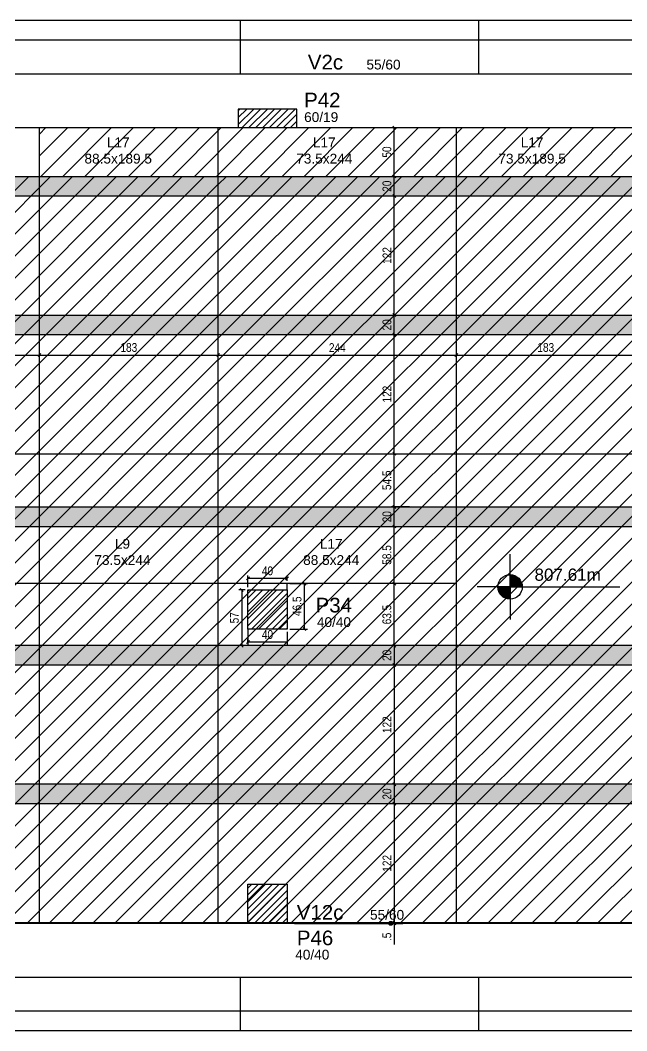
# Model space of a CAD drawing. Extents: x 2487 to 8815, y 325 to 3946.
# Drawn here: x 6523 to 7144, y 1935 to 2970 of the extents above; entities that cross this region are included whole.
import ezdxf

# ---------------------------------------------------------------- set-up
doc = ezdxf.new("R2010")
doc.units = 0
for name, color, linetype in [('1', 1, 'Continuous'), ('3', 3, 'Continuous'), ('4', 4, 'Continuous'), ('6', 6, 'Continuous'), ('AUX00', 7, 'Continuous'), ('COTA', 241, 'Continuous'), ('Painéis', 200, 'Continuous'), ('Pilares', 5, 'Continuous')]:
    doc.layers.add(name, color=color, linetype=linetype)
doc.layers.add('Hachura', color=251, linetype='Continuous', lineweight=9)
doc.layers.add('REAPROVEITAMENTO', color=251, linetype='Continuous', lineweight=9)
doc.styles.add('COTA TECNICA-50', font='techl___.ttf', dxfattribs={"height": 9})
doc.styles.get("Standard").update_dxf_attribs({"font": 'arial.ttf'})
doc.dimstyles.new('COTA PAINEL-50', dxfattribs={"dimtxt": 9, "dimasz": 3, "dimexe": 3, "dimexo": 3, "dimgap": 3, "dimtad": 1, "dimdec": 1, "dimzin": 12, "dimdsep": 46, "dimtxsty": 'COTA TECNICA-50', "dimblk1": 'OBLIQUE', "dimblk2": 'OBLIQUE', "dimsah": 1, "dimcen": 0.9, "dimclrd": 4, "dimclre": 4, "dimclrt": 240, "dimadec": 1, "dimazin": 3, "dimtfac": 1, "dimtdec": 1, "dimtmove": 0, "dimatfit": 3, "dimfxl": 1, "dimtolj": 1, "dimtzin": 12, "dimarcsym": 0})

# ---------------------------------------------------------------- blocks, each defined once
blk = doc.blocks.new('_Oblique')
at = {"color": 0, "linetype": 'ByBlock', "lineweight": -2}
blk.add_line((-0.5, -0.5), (0.5, 0.5), dxfattribs=at)
blk = doc.blocks.new('*D122')
at = {"layer": 'COTA', "color": 4, "lineweight": -2, "transparency": 16777216}
for p, q in [((6298.6, 2630.1), (6298.6, 2630.1)), ((6542.6, 2630.1), (6542.6, 2630.1)), ((6298.6, 2627.1), (6542.6, 2627.1))]:
    blk.add_line(p, q, dxfattribs=at)
at = {"layer": 'Defpoints', "color": 0, "transparency": 16777216}
for p in [(6298.6, 2627.1), (6542.6, 2627.1), (6542.6, 2627.1)]:
    blk.add_point(p, dxfattribs=at)
at = {"layer": 'COTA', "color": 4, "lineweight": -2, "transparency": 16777216, "xscale": 3, "yscale": 3, "zscale": 3, "rotation": 180}
blk.add_blockref('_Oblique', (6298.6, 2627.1), dxfattribs=at)
at = {"layer": 'COTA', "color": 4, "lineweight": -2, "transparency": 16777216, "xscale": 3, "yscale": 3, "zscale": 3}
blk.add_blockref('_Oblique', (6542.6, 2627.1), dxfattribs=at)
at = {"layer": 'COTA', "color": 240, "transparency": 16777216, "insert": (6420.6, 2634.7), "char_height": 9, "attachment_point": 5, "style": 'COTA TECNICA-50'}
blk.add_mtext('\\A1;244', dxfattribs=at)
blk = doc.blocks.new('*D123')
at = {"layer": 'COTA', "color": 4, "lineweight": -2, "transparency": 16777216}
for p, q in [((6725.6, 2630.1), (6725.6, 2630.1)), ((6542.6, 2627.1), (6725.6, 2627.1))]:
    blk.add_line(p, q, dxfattribs=at)
at = {"layer": 'Defpoints', "color": 0, "transparency": 16777216}
for p in [(6542.6, 2627.1), (6725.6, 2627.1), (6725.6, 2627.1)]:
    blk.add_point(p, dxfattribs=at)
at = {"layer": 'COTA', "color": 4, "lineweight": -2, "transparency": 16777216, "xscale": 3, "yscale": 3, "zscale": 3, "rotation": 180}
blk.add_blockref('_Oblique', (6542.6, 2627.1), dxfattribs=at)
at = {"layer": 'COTA', "color": 4, "lineweight": -2, "transparency": 16777216, "xscale": 3, "yscale": 3, "zscale": 3}
blk.add_blockref('_Oblique', (6725.6, 2627.1), dxfattribs=at)
at = {"layer": 'COTA', "color": 240, "transparency": 16777216, "insert": (6634.1, 2634.8), "char_height": 9, "attachment_point": 5, "style": 'COTA TECNICA-50'}
blk.add_mtext('\\A1;183', dxfattribs=at)
blk = doc.blocks.new('*D97')
at = {"layer": 'COTA', "color": 4, "lineweight": -2, "transparency": 16777216}
for p, q in [((6725.6, 2630.1), (6725.6, 2630.1)), ((6969.6, 2630.1), (6969.6, 2630.1)), ((6725.6, 2627.1), (6969.6, 2627.1))]:
    blk.add_line(p, q, dxfattribs=at)
at = {"layer": 'Defpoints', "color": 0, "transparency": 16777216}
for p in [(6725.6, 2627.1), (6969.6, 2627.1), (6969.6, 2627.1)]:
    blk.add_point(p, dxfattribs=at)
at = {"layer": 'COTA', "color": 4, "lineweight": -2, "transparency": 16777216, "xscale": 3, "yscale": 3, "zscale": 3, "rotation": 180}
blk.add_blockref('_Oblique', (6725.6, 2627.1), dxfattribs=at)
at = {"layer": 'COTA', "color": 4, "lineweight": -2, "transparency": 16777216, "xscale": 3, "yscale": 3, "zscale": 3}
blk.add_blockref('_Oblique', (6969.6, 2627.1), dxfattribs=at)
at = {"layer": 'COTA', "color": 240, "transparency": 16777216, "insert": (6847.6, 2634.7), "char_height": 9, "attachment_point": 5, "style": 'COTA TECNICA-50'}
blk.add_mtext('\\A1;244', dxfattribs=at)
blk = doc.blocks.new('*D98')
at = {"layer": 'COTA', "color": 4, "lineweight": -2, "transparency": 16777216}
for p, q in [((7152.6, 2630.1), (7152.6, 2630.1)), ((6969.6, 2627.1), (7152.6, 2627.1))]:
    blk.add_line(p, q, dxfattribs=at)
at = {"layer": 'Defpoints', "color": 0, "transparency": 16777216}
for p in [(6969.6, 2627.1), (7152.6, 2627.1), (7152.6, 2627.1)]:
    blk.add_point(p, dxfattribs=at)
at = {"layer": 'COTA', "color": 4, "lineweight": -2, "transparency": 16777216, "xscale": 3, "yscale": 3, "zscale": 3, "rotation": 180}
blk.add_blockref('_Oblique', (6969.6, 2627.1), dxfattribs=at)
at = {"layer": 'COTA', "color": 4, "lineweight": -2, "transparency": 16777216, "xscale": 3, "yscale": 3, "zscale": 3}
blk.add_blockref('_Oblique', (7152.6, 2627.1), dxfattribs=at)
at = {"layer": 'COTA', "color": 240, "transparency": 16777216, "insert": (7061.1, 2634.8), "char_height": 9, "attachment_point": 5, "style": 'COTA TECNICA-50'}
blk.add_mtext('\\A1;183', dxfattribs=at)
blk = doc.blocks.new('*D271')
at = {"layer": 'COTA', "color": 4, "lineweight": -2, "transparency": 16777216}
for p, q in [((6915.2, 2393), (6903, 2393)), ((6906, 2329.5), (6906, 2393)), ((6915.2, 2329.5), (6903, 2329.5))]:
    blk.add_line(p, q, dxfattribs=at)
at = {"layer": 'Defpoints', "color": 0, "transparency": 16777216}
for p in [(6906, 2393), (6918.2, 2393), (6918.2, 2329.5)]:
    blk.add_point(p, dxfattribs=at)
at = {"layer": 'COTA', "color": 4, "lineweight": -2, "transparency": 16777216, "xscale": 3, "yscale": 3, "zscale": 3}
for p, rotation in [((6906, 2393), 90), ((6906, 2329.5), 270)]:
    blk.add_blockref('_Oblique', p, dxfattribs=dict(at, rotation=rotation))
at = {"layer": 'COTA', "color": 240, "transparency": 16777216, "insert": (6898.4, 2361.3), "char_height": 9, "attachment_point": 5, "rotation": 90, "style": 'COTA TECNICA-50'}
blk.add_mtext('\\A1;63.5', dxfattribs=at)
blk = doc.blocks.new('*D272')
at = {"layer": 'COTA', "color": 4, "lineweight": -2, "transparency": 16777216}
for p, q in [((6906, 2393), (6906, 2451.5)), ((6915.2, 2393), (6903, 2393))]:
    blk.add_line(p, q, dxfattribs=at)
at = {"layer": 'Defpoints', "color": 0, "transparency": 16777216}
for p in [(6906, 2451.5), (6906, 2451.5), (6918.2, 2393)]:
    blk.add_point(p, dxfattribs=at)
at = {"layer": 'COTA', "color": 4, "lineweight": -2, "transparency": 16777216, "xscale": 3, "yscale": 3, "zscale": 3}
for p, rotation in [((6906, 2451.5), 90), ((6906, 2393), 270)]:
    blk.add_blockref('_Oblique', p, dxfattribs=dict(at, rotation=rotation))
at = {"layer": 'COTA', "color": 240, "transparency": 16777216, "insert": (6898.4, 2422.3), "char_height": 9, "attachment_point": 5, "rotation": 90, "style": 'COTA TECNICA-50'}
blk.add_mtext('\\A1;58.5', dxfattribs=at)
blk = doc.blocks.new('*D273')
at = {"layer": 'COTA', "color": 4, "lineweight": -2, "transparency": 16777216}
blk.add_line((6906, 2451.5), (6906, 2471.5), dxfattribs=at)
at = {"layer": 'Defpoints', "color": 0, "transparency": 16777216}
for p in [(6906, 2471.5), (6906, 2471.5), (6906, 2451.5)]:
    blk.add_point(p, dxfattribs=at)
at = {"layer": 'COTA', "color": 4, "lineweight": -2, "transparency": 16777216, "xscale": 3, "yscale": 3, "zscale": 3}
for p, rotation in [((6906, 2471.5), 90), ((6906, 2451.5), 270)]:
    blk.add_blockref('_Oblique', p, dxfattribs=dict(at, rotation=rotation))
at = {"layer": 'COTA', "color": 240, "transparency": 16777216, "insert": (6898.5, 2461.5), "char_height": 9, "attachment_point": 5, "rotation": 90, "style": 'COTA TECNICA-50'}
blk.add_mtext('\\A1;20', dxfattribs=at)
blk = doc.blocks.new('*D274')
at = {"layer": 'COTA', "color": 4, "lineweight": -2, "transparency": 16777216}
for p, q in [((6906, 2471.5), (6906, 2526)), ((6921.4, 2471.5), (6903, 2471.5))]:
    blk.add_line(p, q, dxfattribs=at)
at = {"layer": 'Defpoints', "color": 0, "transparency": 16777216}
for p in [(6906, 2526), (6906, 2526), (6924.4, 2471.5)]:
    blk.add_point(p, dxfattribs=at)
at = {"layer": 'COTA', "color": 4, "lineweight": -2, "transparency": 16777216, "xscale": 3, "yscale": 3, "zscale": 3}
for p, rotation in [((6906, 2526), 90), ((6906, 2471.5), 270)]:
    blk.add_blockref('_Oblique', p, dxfattribs=dict(at, rotation=rotation))
at = {"layer": 'COTA', "color": 240, "transparency": 16777216, "insert": (6898.4, 2498.8), "char_height": 9, "attachment_point": 5, "rotation": 90, "style": 'COTA TECNICA-50'}
blk.add_mtext('\\A1;54.5', dxfattribs=at)
blk = doc.blocks.new('*D275')
at = {"layer": 'COTA', "color": 4, "lineweight": -2, "transparency": 16777216}
blk.add_line((6906, 2526), (6906, 2648), dxfattribs=at)
at = {"layer": 'Defpoints', "color": 0, "transparency": 16777216}
for p in [(6906, 2648), (6906, 2648), (6906, 2526)]:
    blk.add_point(p, dxfattribs=at)
at = {"layer": 'COTA', "color": 4, "lineweight": -2, "transparency": 16777216, "xscale": 3, "yscale": 3, "zscale": 3}
for p, rotation in [((6906, 2648), 90), ((6906, 2526), 270)]:
    blk.add_blockref('_Oblique', p, dxfattribs=dict(at, rotation=rotation))
at = {"layer": 'COTA', "color": 240, "transparency": 16777216, "insert": (6898.5, 2587), "char_height": 9, "attachment_point": 5, "rotation": 90, "style": 'COTA TECNICA-50'}
blk.add_mtext('\\A1;122', dxfattribs=at)
blk = doc.blocks.new('*D276')
at = {"layer": 'COTA', "color": 4, "lineweight": -2, "transparency": 16777216}
blk.add_line((6906, 2648), (6906, 2668), dxfattribs=at)
at = {"layer": 'Defpoints', "color": 0, "transparency": 16777216}
for p in [(6906, 2668), (6906, 2668), (6906, 2648)]:
    blk.add_point(p, dxfattribs=at)
at = {"layer": 'COTA', "color": 4, "lineweight": -2, "transparency": 16777216, "xscale": 3, "yscale": 3, "zscale": 3}
for p, rotation in [((6906, 2668), 90), ((6906, 2648), 270)]:
    blk.add_blockref('_Oblique', p, dxfattribs=dict(at, rotation=rotation))
at = {"layer": 'COTA', "color": 240, "transparency": 16777216, "insert": (6898.5, 2658), "char_height": 9, "attachment_point": 5, "rotation": 90, "style": 'COTA TECNICA-50'}
blk.add_mtext('\\A1;20', dxfattribs=at)
blk = doc.blocks.new('*D277')
at = {"layer": 'COTA', "color": 4, "lineweight": -2, "transparency": 16777216}
for p, q in [((6906, 2668), (6906, 2790)), ((6909, 2790), (6909, 2790))]:
    blk.add_line(p, q, dxfattribs=at)
at = {"layer": 'Defpoints', "color": 0, "transparency": 16777216}
for p in [(6906, 2790), (6906, 2790), (6906, 2668)]:
    blk.add_point(p, dxfattribs=at)
at = {"layer": 'COTA', "color": 4, "lineweight": -2, "transparency": 16777216, "xscale": 3, "yscale": 3, "zscale": 3}
for p, rotation in [((6906, 2790), 90), ((6906, 2668), 270)]:
    blk.add_blockref('_Oblique', p, dxfattribs=dict(at, rotation=rotation))
at = {"layer": 'COTA', "color": 240, "transparency": 16777216, "insert": (6898.5, 2729), "char_height": 9, "attachment_point": 5, "rotation": 90, "style": 'COTA TECNICA-50'}
blk.add_mtext('\\A1;122', dxfattribs=at)
blk = doc.blocks.new('*D278')
at = {"layer": 'COTA', "color": 4, "lineweight": -2, "transparency": 16777216}
for p, q in [((6906, 2790), (6906, 2810)), ((6909, 2810), (6909, 2810))]:
    blk.add_line(p, q, dxfattribs=at)
at = {"layer": 'Defpoints', "color": 0, "transparency": 16777216}
for p in [(6906, 2810), (6906, 2810), (6906, 2790)]:
    blk.add_point(p, dxfattribs=at)
at = {"layer": 'COTA', "color": 4, "lineweight": -2, "transparency": 16777216, "xscale": 3, "yscale": 3, "zscale": 3}
for p, rotation in [((6906, 2810), 90), ((6906, 2790), 270)]:
    blk.add_blockref('_Oblique', p, dxfattribs=dict(at, rotation=rotation))
at = {"layer": 'COTA', "color": 240, "transparency": 16777216, "insert": (6898.5, 2800), "char_height": 9, "attachment_point": 5, "rotation": 90, "style": 'COTA TECNICA-50'}
blk.add_mtext('\\A1;20', dxfattribs=at)
blk = doc.blocks.new('*D279')
at = {"layer": 'COTA', "color": 4, "lineweight": -2, "transparency": 16777216}
for p, q in [((6906, 2810), (6906, 2860)), ((6909, 2810), (6909, 2810))]:
    blk.add_line(p, q, dxfattribs=at)
at = {"layer": 'Defpoints', "color": 0, "transparency": 16777216}
for p in [(6906, 2860), (6906, 2860), (6906, 2810)]:
    blk.add_point(p, dxfattribs=at)
at = {"layer": 'COTA', "color": 4, "lineweight": -2, "transparency": 16777216, "xscale": 3, "yscale": 3, "zscale": 3}
for p, rotation in [((6906, 2860), 90), ((6906, 2810), 270)]:
    blk.add_blockref('_Oblique', p, dxfattribs=dict(at, rotation=rotation))
at = {"layer": 'COTA', "color": 240, "transparency": 16777216, "insert": (6898.4, 2835), "char_height": 9, "attachment_point": 5, "rotation": 90, "style": 'COTA TECNICA-50'}
blk.add_mtext('\\A1;50', dxfattribs=at)
blk = doc.blocks.new('*D280')
at = {"layer": 'COTA', "color": 4, "lineweight": -2, "transparency": 16777216}
blk.add_line((6906, 2329.5), (6906, 2309.5), dxfattribs=at)
at = {"layer": 'Defpoints', "color": 0, "transparency": 16777216}
for p in [(6906, 2329.5), (6906, 2309.5), (6906, 2309.5)]:
    blk.add_point(p, dxfattribs=at)
at = {"layer": 'COTA', "color": 4, "lineweight": -2, "transparency": 16777216, "xscale": 3, "yscale": 3, "zscale": 3}
for p, rotation in [((6906, 2329.5), 90), ((6906, 2309.5), 270)]:
    blk.add_blockref('_Oblique', p, dxfattribs=dict(at, rotation=rotation))
at = {"layer": 'COTA', "color": 240, "transparency": 16777216, "insert": (6898.5, 2319.5), "char_height": 9, "attachment_point": 5, "rotation": 90, "style": 'COTA TECNICA-50'}
blk.add_mtext('\\A1;20', dxfattribs=at)
blk = doc.blocks.new('*D281')
at = {"layer": 'COTA', "color": 4, "lineweight": -2, "transparency": 16777216}
blk.add_line((6906, 2309.5), (6906, 2187.5), dxfattribs=at)
at = {"layer": 'Defpoints', "color": 0, "transparency": 16777216}
for p in [(6906, 2309.5), (6906, 2187.5), (6906, 2187.5)]:
    blk.add_point(p, dxfattribs=at)
at = {"layer": 'COTA', "color": 4, "lineweight": -2, "transparency": 16777216, "xscale": 3, "yscale": 3, "zscale": 3}
for p, rotation in [((6906, 2309.5), 90), ((6906, 2187.5), 270)]:
    blk.add_blockref('_Oblique', p, dxfattribs=dict(at, rotation=rotation))
at = {"layer": 'COTA', "color": 240, "transparency": 16777216, "insert": (6898.5, 2248.5), "char_height": 9, "attachment_point": 5, "rotation": 90, "style": 'COTA TECNICA-50'}
blk.add_mtext('\\A1;122', dxfattribs=at)
blk = doc.blocks.new('*D282')
at = {"layer": 'COTA', "color": 4, "lineweight": -2, "transparency": 16777216}
blk.add_line((6906, 2187.5), (6906, 2167.5), dxfattribs=at)
at = {"layer": 'Defpoints', "color": 0, "transparency": 16777216}
for p in [(6906, 2187.5), (6906, 2167.5), (6906, 2167.5)]:
    blk.add_point(p, dxfattribs=at)
at = {"layer": 'COTA', "color": 4, "lineweight": -2, "transparency": 16777216, "xscale": 3, "yscale": 3, "zscale": 3}
for p, rotation in [((6906, 2187.5), 90), ((6906, 2167.5), 270)]:
    blk.add_blockref('_Oblique', p, dxfattribs=dict(at, rotation=rotation))
at = {"layer": 'COTA', "color": 240, "transparency": 16777216, "insert": (6898.5, 2177.5), "char_height": 9, "attachment_point": 5, "rotation": 90, "style": 'COTA TECNICA-50'}
blk.add_mtext('\\A1;20', dxfattribs=at)
blk = doc.blocks.new('*D283')
at = {"layer": 'COTA', "color": 4, "lineweight": -2, "transparency": 16777216}
blk.add_line((6906, 2167.5), (6906, 2045.5), dxfattribs=at)
at = {"layer": 'Defpoints', "color": 0, "transparency": 16777216}
for p in [(6906, 2167.5), (6906, 2045.5), (6906, 2045.5)]:
    blk.add_point(p, dxfattribs=at)
at = {"layer": 'COTA', "color": 4, "lineweight": -2, "transparency": 16777216, "xscale": 3, "yscale": 3, "zscale": 3}
for p, rotation in [((6906, 2167.5), 90), ((6906, 2045.5), 270)]:
    blk.add_blockref('_Oblique', p, dxfattribs=dict(at, rotation=rotation))
at = {"layer": 'COTA', "color": 240, "transparency": 16777216, "insert": (6898.5, 2106.5), "char_height": 9, "attachment_point": 5, "rotation": 90, "style": 'COTA TECNICA-50'}
blk.add_mtext('\\A1;122', dxfattribs=at)
blk = doc.blocks.new('*D284')
at = {"layer": 'COTA', "color": 4, "lineweight": -2, "transparency": 16777216}
for p, q in [((6906, 2045.5), (6906, 2048.5)), ((6906, 2045.5), (6906, 2045)), ((6906, 2045), (6906, 2023.4))]:
    blk.add_line(p, q, dxfattribs=at)
at = {"layer": 'Defpoints', "color": 0, "transparency": 16777216}
for p in [(6906, 2045.5), (6906, 2045), (6906, 2045)]:
    blk.add_point(p, dxfattribs=at)
at = {"layer": 'COTA', "color": 4, "lineweight": -2, "transparency": 16777216, "xscale": 3, "yscale": 3, "zscale": 3}
for p, rotation in [((6906, 2045.5), 270), ((6906, 2045), 90)]:
    blk.add_blockref('_Oblique', p, dxfattribs=dict(at, rotation=rotation))
at = {"layer": 'COTA', "color": 240, "transparency": 16777216, "insert": (6898.4, 2031.2), "char_height": 9, "attachment_point": 5, "rotation": 90, "style": 'COTA TECNICA-50'}
blk.add_mtext('\\A1;.5', dxfattribs=at)
blk = doc.blocks.new('*D285')
at = {"layer": 'COTA', "color": 4, "lineweight": -2, "transparency": 16777216}
for p, q in [((6753.1, 2386.5), (6746.8, 2386.5)), ((6749.8, 2386.5), (6749.8, 2329.5)), ((6753.1, 2329.5), (6746.8, 2329.5))]:
    blk.add_line(p, q, dxfattribs=at)
at = {"layer": 'Defpoints', "color": 0, "transparency": 16777216}
for p in [(6756.1, 2386.5), (6749.8, 2329.5), (6756.1, 2329.5)]:
    blk.add_point(p, dxfattribs=at)
at = {"layer": 'COTA', "color": 4, "lineweight": -2, "transparency": 16777216, "xscale": 3, "yscale": 3, "zscale": 3}
for p, rotation in [((6749.8, 2386.5), 90), ((6749.8, 2329.5), 270)]:
    blk.add_blockref('_Oblique', p, dxfattribs=dict(at, rotation=rotation))
at = {"layer": 'COTA', "color": 240, "transparency": 16777216, "insert": (6742.2, 2358), "char_height": 9, "attachment_point": 5, "rotation": 90, "style": 'COTA TECNICA-50'}
blk.add_mtext('\\A1;57', dxfattribs=at)
blk = doc.blocks.new('*D99')
at = {"layer": 'COTA', "color": 4, "lineweight": -2, "transparency": 16777216}
for p, q in [((6756.1, 2389.5), (6756.1, 2401.4)), ((6796.1, 2396), (6796.1, 2401.4)), ((6756.1, 2398.4), (6796.1, 2398.4))]:
    blk.add_line(p, q, dxfattribs=at)
at = {"layer": 'Defpoints', "color": 0, "transparency": 16777216}
for p in [(6796.1, 2398.4), (6796.1, 2393), (6756.1, 2386.5)]:
    blk.add_point(p, dxfattribs=at)
at = {"layer": 'COTA', "color": 4, "lineweight": -2, "transparency": 16777216, "xscale": 3, "yscale": 3, "zscale": 3, "rotation": 180}
blk.add_blockref('_Oblique', (6756.1, 2398.4), dxfattribs=at)
at = {"layer": 'COTA', "color": 4, "lineweight": -2, "transparency": 16777216, "xscale": 3, "yscale": 3, "zscale": 3}
blk.add_blockref('_Oblique', (6796.1, 2398.4), dxfattribs=at)
at = {"layer": 'COTA', "color": 240, "transparency": 16777216, "insert": (6776.1, 2406), "char_height": 9, "attachment_point": 5, "style": 'COTA TECNICA-50'}
blk.add_mtext('\\A1;40', dxfattribs=at)
blk = doc.blocks.new('*D286')
at = {"layer": 'COTA', "color": 4, "lineweight": -2, "transparency": 16777216}
for p, q in [((6799.1, 2393), (6817, 2393)), ((6814, 2346.5), (6814, 2393)), ((6799.1, 2346.5), (6817, 2346.5))]:
    blk.add_line(p, q, dxfattribs=at)
at = {"layer": 'Defpoints', "color": 0, "transparency": 16777216}
for p in [(6796.1, 2393), (6814, 2393), (6796.1, 2346.5)]:
    blk.add_point(p, dxfattribs=at)
at = {"layer": 'COTA', "color": 4, "lineweight": -2, "transparency": 16777216, "xscale": 3, "yscale": 3, "zscale": 3}
for p, rotation in [((6814, 2393), 90), ((6814, 2346.5), 270)]:
    blk.add_blockref('_Oblique', p, dxfattribs=dict(at, rotation=rotation))
at = {"layer": 'COTA', "color": 240, "transparency": 16777216, "insert": (6806.4, 2369.8), "char_height": 9, "attachment_point": 5, "rotation": 90, "style": 'COTA TECNICA-50'}
blk.add_mtext('\\A1;46.5', dxfattribs=at)
blk = doc.blocks.new('*D100')
at = {"layer": 'COTA', "color": 4, "lineweight": -2, "transparency": 16777216}
for p, q in [((6796.1, 2343.5), (6796.1, 2330.2)), ((6756.1, 2332.5), (6756.1, 2336.2)), ((6756.1, 2333.2), (6796.1, 2333.2))]:
    blk.add_line(p, q, dxfattribs=at)
at = {"layer": 'Defpoints', "color": 0, "transparency": 16777216}
for p in [(6796.1, 2346.5), (6756.1, 2329.5), (6796.1, 2333.2)]:
    blk.add_point(p, dxfattribs=at)
at = {"layer": 'COTA', "color": 4, "lineweight": -2, "transparency": 16777216, "xscale": 3, "yscale": 3, "zscale": 3, "rotation": 180}
blk.add_blockref('_Oblique', (6756.1, 2333.2), dxfattribs=at)
at = {"layer": 'COTA', "color": 4, "lineweight": -2, "transparency": 16777216, "xscale": 3, "yscale": 3, "zscale": 3}
blk.add_blockref('_Oblique', (6796.1, 2333.2), dxfattribs=at)
at = {"layer": 'COTA', "color": 240, "transparency": 16777216, "insert": (6776.1, 2340.8), "char_height": 9, "attachment_point": 5, "style": 'COTA TECNICA-50'}
blk.add_mtext('\\A1;40', dxfattribs=at)

msp = doc.modelspace()

# ---------------------------------------------------------------- hatches: boundary and pattern name
at = {"layer": 'Hachura', "linetype": 'ByBlock'}
h = msp.add_hatch(color=256, dxfattribs=at)
h.dxf.hatch_style = 1
h.paths.add_polyline_path([(6725.61, 2789.97), (6725.61, 2810), (5811.62, 2810), (5811.62, 2789.97)])
h = msp.add_hatch(color=256, dxfattribs=at)
h.dxf.hatch_style = 1
h.paths.add_polyline_path([(7934.12, 2789.97), (7934.12, 2810), (6725.61, 2810), (6725.61, 2789.97)])
h = msp.add_hatch(color=256, dxfattribs=at)
h.dxf.hatch_style = 1
h.paths.add_polyline_path([(6725.61, 2647.97), (6725.61, 2668.01), (6298.61, 2668.01), (6298.61, 2647.97)])
h = msp.add_hatch(color=256, dxfattribs=at)
h.dxf.hatch_style = 1
h.paths.add_polyline_path([(7934.12, 2647.97), (7934.12, 2668.01), (6725.61, 2668.01), (6725.61, 2647.97)])
h = msp.add_hatch(color=256, dxfattribs=at)
h.dxf.hatch_style = 1
h.paths.add_polyline_path([(7395.62, 2451.47), (7395.62, 2471.51), (7395.61, 2471.51), (7395.61, 2451.47)])
h.paths.add_polyline_path([(7480.17, 2454.11), (7474.44, 2454.11), (7474.44, 2453.32), (7481.5, 2453.32), (7481.16, 2453.55), (7480.45, 2453.97)])
h.paths.add_polyline_path([(6725.61, 2451.47), (6725.61, 2471.51), (6298.61, 2471.51), (6298.61, 2451.47)])
h = msp.add_hatch(color=256, dxfattribs=at)
h.dxf.hatch_style = 1
h.paths.add_polyline_path([(7371.62, 2451.47), (7371.62, 2471.51), (6725.61, 2471.51), (6725.61, 2451.47)])
h.paths.add_polyline_path([(7441.62, 2471.51), (7441.62, 2451.47), (7640.61, 2451.47), (7640.61, 2471.51)])
h = msp.add_hatch(color=256, dxfattribs=at)
h.dxf.hatch_style = 1
h.paths.add_polyline_path([(6725.61, 2309.48), (6725.61, 2329.51), (6298.61, 2329.51), (6298.61, 2309.48)])
h = msp.add_hatch(color=256, dxfattribs=at)
h.dxf.hatch_style = 1
h.paths.add_polyline_path([(7583, 2309.48), (7605.96, 2329.51), (6725.61, 2329.51), (6725.61, 2309.48)])
h = msp.add_hatch(color=256, dxfattribs=at)
h.dxf.hatch_style = 1
h.paths.add_polyline_path([(6725.61, 2167.48), (6725.61, 2187.51), (6298.61, 2187.51), (6298.61, 2167.48)])
h = msp.add_hatch(color=256, dxfattribs=at)
h.dxf.hatch_style = 1
h.paths.add_polyline_path([(7396.61, 2167.48), (7396.61, 2187.51), (6725.61, 2187.51), (6725.61, 2167.48)])
at = {"layer": 'REAPROVEITAMENTO', "linetype": 'ByBlock'}
h = msp.add_hatch(dxfattribs=at)
h.set_pattern_fill('ANSI31', color=256, scale=5, style=2)
h.set_pattern_definition([(45, (900.698, 40.287), (-11.22532, 11.22532), [])])
h.paths.add_polyline_path([(7152.61, 2860.05), (6542.61, 2859.95), (6542.61, 2810.01), (7152.61, 2810.11)])
h = msp.add_hatch(dxfattribs=at)
h.set_pattern_fill('ANSI31', color=256, scale=5, style=2)
h.set_pattern_definition([(45, (656.697, -617.715), (-11.22532, 11.22532), [])])
h.paths.add_polyline_path([(6298.61, 2451.51), (6725.61, 2451.51), (6725.61, 2810.01), (6298.61, 2810.01)])
h.paths.add_polyline_path([(6725.61, 2451.51), (6298.61, 2451.51), (6298.61, 2045.51), (6725.61, 2045.51)])
h = msp.add_hatch(dxfattribs=at)
h.set_pattern_fill('ANSI31', color=256, scale=5, style=2)
h.set_pattern_definition([(45, (1083.697, -617.715), (-11.22532, 11.22532), [])])
h.paths.add_polyline_path([(6756.12, 2386.5), (6796.12, 2386.5), (6796.12, 2346.5), (6756.12, 2346.5)], flags=16)
h.paths.add_polyline_path([(7441.62, 2451.51), (7441.62, 2347), (7371.62, 2347), (7371.62, 2451.51), (6969.61, 2451.51), (6969.61, 2451.51), (6725.61, 2451.51), (6725.61, 2045.51), (7243.12, 2045.51), (7243.12, 2085.01), (7283.12, 2085.01), (7283.12, 2047.83), (7396.61, 2146.85), (7396.61, 2309.51), (7583.04, 2309.51), (7640.61, 2359.75), (7640.61, 2451.51)])
h.paths.add_polyline_path([(7823.61, 2526.01), (7823.61, 2648.01), (7934.12, 2648.01), (7934.12, 2810.01), (6725.61, 2810.01), (6725.61, 2451.51), (7371.62, 2451.51), (7371.62, 2558), (7441.62, 2558), (7441.62, 2451.51), (7640.61, 2451.51), (7640.61, 2526.01), (7823.61, 2526.01)])

# ---------------------------------------------------------------- linework, layer by layer
at = {"layer": '1', "color": 3, "linetype": 'Continuous'}
for p, q in [((5792.63, 2950), (7988.13, 2950)), ((5792.63, 2915), (7953.12, 2915)), ((7988.13, 1955.01), (5792.62, 1955.01))]:
    msp.add_line(p, q, dxfattribs=at)
at = {"layer": '1', "color": 8, "linetype": 'Continuous'}
for p, q in [((6746.12, 2863.15), (6761.97, 2879.01)), ((6746.12, 2870.22), (6754.9, 2879.01)), ((6746.12, 2877.29), (6747.83, 2879.01)), ((6746.12, 2879.01), (6746.12, 2879.01)), ((6746.12, 2879.01), (6746.12, 2879.01)), ((6750.04, 2860.01), (6769.04, 2879.01)), ((6757.11, 2860.01), (6776.11, 2879.01)), ((6764.19, 2860.01), (6783.19, 2879.01)), ((6771.26, 2860.01), (6790.26, 2879.01)), ((6778.33, 2860.01), (6797.33, 2879.01)), ((6785.4, 2860.01), (6804.4, 2879.01)), ((6806.12, 2879.01), (6806.12, 2879.01)), ((6806.12, 2879.01), (6806.12, 2879.01)), ((6776.12, 2869.51), (6776.12, 2869.51)), ((6792.47, 2860.01), (6806.12, 2873.65)), ((6799.54, 2860.01), (6806.12, 2866.58)), ((6756.12, 2349.89), (6792.72, 2386.5)), ((6756.12, 2356.96), (6785.65, 2386.5)), ((6756.12, 2364.03), (6778.58, 2386.5)), ((6756.12, 2371.11), (6771.51, 2386.5)), ((6756.12, 2378.18), (6764.44, 2386.5)), ((6756.12, 2385.25), (6757.37, 2386.5)), ((6759.79, 2346.5), (6796.12, 2382.82)), ((6796.12, 2386.5), (6796.12, 2386.5)), ((6796.12, 2386.5), (6796.12, 2386.5)), ((6766.86, 2346.5), (6796.12, 2375.75)), ((6773.94, 2346.5), (6796.12, 2368.68)), ((6776.11, 2366.5), (6776.11, 2366.5)), ((6776.12, 2366.5), (6776.12, 2366.5)), ((6776.12, 2366.5), (6776.12, 2366.5)), ((6781.01, 2346.5), (6796.12, 2361.61)), ((6788.08, 2346.5), (6796.12, 2354.54)), ((6795.15, 2346.5), (6796.12, 2347.47)), ((6796.12, 2346.5), (6796.12, 2346.5)), ((6796.12, 2346.5), (6796.12, 2346.5)), ((6756.12, 2045.84), (6795.3, 2085.01)), ((6756.12, 2052.91), (6788.23, 2085.01)), ((6756.12, 2059.98), (6781.15, 2085.01)), ((6756.12, 2067.05), (6774.08, 2085.01)), ((6756.12, 2074.12), (6767.01, 2085.01)), ((6756.12, 2081.19), (6759.94, 2085.01)), ((6762.37, 2045.01), (6796.12, 2078.77)), ((6769.44, 2045.01), (6796.12, 2071.69)), ((6776.11, 2065.02), (6776.11, 2065.02)), ((6776.51, 2045.01), (6796.12, 2064.62)), ((6783.58, 2045.01), (6796.12, 2057.55)), ((6790.65, 2045.01), (6796.12, 2050.48)), ((6756.12, 2045.01), (6756.12, 2045.01)), ((6756.12, 2045.01), (6756.12, 2045.01)), ((6796.12, 2045.01), (6796.12, 2045.01)), ((6796.12, 2045.01), (6796.12, 2045.01)), ((6796.12, 2045.01), (6796.12, 2045.01))]:
    msp.add_line(p, q, dxfattribs=at)
at = {"layer": '1', "linetype": 'Continuous'}
for p, q in [((7024.57, 2389.63), (7024.57, 2423.19)), ((7024.57, 2402.13), (7024.57, 2377.13)), ((7024.57, 2401.52), (7028.42, 2401.52)), ((7024.57, 2400.73), (7030.32, 2400.73)), ((7024.57, 2399.94), (7031.65, 2399.94)), ((7024.57, 2399.15), (7032.68, 2399.15)), ((7024.57, 2398.35), (7033.53, 2398.35)), ((7024.57, 2397.56), (7034.24, 2397.56)), ((7024.57, 2396.77), (7034.84, 2396.77)), ((7024.57, 2395.97), (7035.34, 2395.97)), ((7024.57, 2395.18), (7035.77, 2395.18)), ((7024.57, 2394.39), (7036.13, 2394.39)), ((7024.57, 2393.6), (7036.43, 2393.6)), ((7024.57, 2392.8), (7036.66, 2392.8)), ((7024.57, 2392.01), (7036.85, 2392.01)), ((7024.57, 2391.22), (7036.97, 2391.22)), ((7024.57, 2389.63), (6991.02, 2389.63)), ((7012.07, 2389.63), (7037.07, 2389.63)), ((7024.57, 2388.84), (7012.07, 2388.84)), ((7024.57, 2388.05), (7012.17, 2388.05)), ((7024.57, 2387.25), (7012.3, 2387.25)), ((7024.57, 2386.46), (7012.48, 2386.46)), ((7024.57, 2385.67), (7012.72, 2385.67)), ((7024.57, 2384.87), (7013.01, 2384.87)), ((7024.57, 2384.08), (7013.37, 2384.08)), ((7024.57, 2383.29), (7013.8, 2383.29)), ((7024.57, 2382.5), (7014.31, 2382.5)), ((7024.57, 2381.7), (7014.91, 2381.7)), ((7024.57, 2380.91), (7015.62, 2380.91)), ((7024.57, 2390.42), (7037.07, 2390.42)), ((7024.57, 2389.63), (7137.07, 2389.63)), ((7024.57, 2389.63), (7024.57, 2356.07)), ((7024.57, 2380.12), (7016.47, 2380.12)), ((7024.57, 2379.32), (7017.5, 2379.32)), ((7024.57, 2378.53), (7018.83, 2378.53)), ((7024.57, 2377.74), (7020.72, 2377.74)), ((6803.62, 2045.01), (6914.82, 2045.01))]:
    msp.add_line(p, q, dxfattribs=at)
at = {"layer": '1', "color": 3, "linetype": 'Continuous'}
for points in [[(6319.12, 2860), (6746.12, 2860)], [(6806.12, 2860), (7233.12, 2860)], [(6756.12, 2045.01), (6319.12, 2045.01)], [(7243.12, 2045.01), (6796.12, 2045.01)], [(5811.62, 1990.01), (7953.12, 1990.01)]]:
    msp.add_lwpolyline(points, dxfattribs=at)
at = {"layer": '1', "linetype": 'Continuous'}
for centre, radius in [((7024.57, 2389.63), 12.5), ((6902.32, 2045.01), 2), ((6902.32, 2045.01), 1)]:
    msp.add_circle(centre, radius, dxfattribs=at)
at = {"layer": 'Painéis'}
for p, q in [((5772.63, 2970), (8008.13, 2970)), ((6748.62, 2915), (6748.62, 2970)), ((6992.62, 2915), (6992.62, 2970)), ((6542.61, 2045.51), (6542.61, 2860)), ((6725.61, 2045.51), (6725.61, 2860)), ((6969.61, 2045.51), (6969.61, 2860)), ((6298.61, 2810.01), (6725.61, 2810.01)), ((6725.61, 2810.01), (7934.12, 2810.01)), ((6298.61, 2790.01), (6725.61, 2790.01)), ((6725.61, 2790.01), (7934.12, 2790.01)), ((6298.61, 2668.01), (6725.61, 2668.01)), ((6725.61, 2668.01), (7934.12, 2668.01)), ((6298.61, 2648.01), (6725.61, 2648.01)), ((6725.61, 2648.01), (7934.12, 2648.01)), ((6298.61, 2526.01), (6725.61, 2526.01)), ((6725.61, 2526.01), (7371.62, 2526.01)), ((6298.61, 2471.51), (6725.61, 2471.51)), ((6725.61, 2471.51), (7371.62, 2471.51)), ((6298.61, 2451.51), (6725.61, 2451.51)), ((6725.61, 2451.51), (7371.62, 2451.51)), ((6725.61, 2393.01), (6298.61, 2393.01)), ((6969.61, 2393.01), (6725.61, 2393.01)), ((6796.1, 2386.5), (6796.1, 2393.01)), ((6756.12, 2346.5), (6756.12, 2329.51)), ((6725.61, 2329.51), (6298.61, 2329.51)), ((7605.96, 2329.51), (6725.61, 2329.51)), ((6725.61, 2309.51), (6298.61, 2309.51)), ((7583.04, 2309.51), (6725.61, 2309.51)), ((6725.61, 2187.51), (6298.61, 2187.51)), ((7443.21, 2187.51), (6725.61, 2187.51)), ((6725.61, 2167.51), (6298.61, 2167.51)), ((7396.61, 2167.51), (6725.61, 2167.51)), ((6725.61, 2045.51), (6298.61, 2045.51)), ((7152.61, 2045.51), (6725.61, 2045.51)), ((6748.62, 1935), (6748.62, 1990)), ((6992.62, 1935), (6992.62, 1990)), ((8008.13, 1935), (5772.62, 1935))]:
    msp.add_line(p, q, dxfattribs=at)
at = {"layer": 'Pilares', "linetype": 'Continuous'}
for points in [[(6746.12, 2860.01), (6806.12, 2860.01), (6806.12, 2879.01), (6746.12, 2879.01), (6746.12, 2860.01)], [(6756.12, 2386.5), (6796.12, 2386.5), (6796.12, 2346.5), (6756.12, 2346.5), (6756.12, 2386.5)], [(6756.12, 2085.01), (6796.12, 2085.01), (6796.12, 2045.01), (6756.12, 2045.01), (6756.12, 2085.01)]]:
    msp.add_lwpolyline(points, dxfattribs=at)

# ---------------------------------------------------------------- texts
at = {"layer": '1', "linetype": 'Continuous'}
msp.add_text('807.61m', height=12.5, dxfattribs=at).set_placement((7049.57, 2395.88))
at = {"layer": '3', "color": 2, "linetype": 'Continuous'}
msp.add_text('55/60', height=10, rotation=359.99999, dxfattribs=at).set_placement((6877.44, 2919.56))
for s, p in [('60/19', (6813.62, 2865.75)), ('40/40', (6826.71, 2348.54)), ('55/60', (6881.12, 2048.76)), ('40/40', (6804.52, 2008))]:
    msp.add_text(s, height=10, dxfattribs=at).set_placement(p)
at = {"layer": '4', "linetype": 'Continuous'}
msp.add_text('V2c', height=15, rotation=359.99999, dxfattribs=at).set_placement((6817.44, 2919.56))
msp.add_text('V12c', height=15, dxfattribs=at).set_placement((6806.12, 2048.76))
at = {"layer": '6', "color": 4, "linetype": 'Continuous'}
for s, p in [('P42', (6813.62, 2880.75)), ('P34', (6825.37, 2363.45)), ('P46', (6806.19, 2022.64))]:
    msp.add_text(s, height=15, dxfattribs=at).set_placement(p)
at = {"layer": 'AUX00', "char_height": 10, "attachment_point": 1}
for s, insert in [('\\A1;\\pxqc;L17^J88.5x189.5', (6580.45, 2849.89)), ('\\A1;\\pxqc;L17^J73.5x244', (6791.51, 2849.89)), ('\\A1;\\pxqc;L17^J73.5x189.5', (7004.33, 2849.89)), ('\\A1;\\pxqc;L9^J73.5x244', (6584.78, 2438.79)), ('\\A1;\\pxqc;L17^J88.5x244', (6798.6, 2438.79))]:
    msp.add_mtext_dynamic_manual_height_columns(s, width=85.5945, gutter_width=12.5, heights=[52.58], dxfattribs=dict(at, insert=insert))

# ---------------------------------------------------------------- dimensions: what is measured, and where the dimension line sits
at = {"layer": 'COTA'}
for base, p1, p2, picture, middle in [((6906.05, 2860), (6906.05, 2810.01), (6906.05, 2860), '*D279', (6898.45, 2835)), ((6906.05, 2810.01), (6906.05, 2790.01), (6906.05, 2810.01), '*D278', (6898.45, 2800.01)), ((6906.05, 2790.01), (6906.05, 2668.01), (6906.05, 2790.01), '*D277', (6898.49, 2729.01)), ((6906.05, 2668.01), (6906.05, 2648.01), (6906.05, 2668.01), '*D276', (6898.46, 2658.01)), ((6906.05, 2648.01), (6906.05, 2526.01), (6906.05, 2648.01), '*D275', (6898.49, 2587.01)), ((6906.05, 2526.01), (6924.42, 2471.51), (6906.05, 2526.01), '*D274', (6898.45, 2498.76)), ((6906.05, 2187.51), (6906.05, 2309.51), (6906.05, 2187.51), '*D281', (6898.49, 2248.51)), ((6906.05, 2167.51), (6906.05, 2187.51), (6906.05, 2167.51), '*D282', (6898.46, 2177.51)), ((6906.05, 2045.51), (6906.05, 2167.51), (6906.05, 2045.51), '*D283', (6898.49, 2106.51))]:
    dim = msp.add_linear_dim(base=base, p1=p1, p2=p2, angle=90, dimstyle='COTA PAINEL-50', override={"dimtmove": 1}, dxfattribs=at)
    dim.commit()
    dim.dimension.update_dxf_attribs({"geometry": picture, "text_midpoint": middle})
for base, p1, p2, picture, middle in [((6542.61, 2627.1), (6298.61, 2627.1), (6542.61, 2627.1), '*D122', (6420.61, 2634.67)), ((6725.61, 2627.1), (6542.61, 2627.1), (6725.61, 2627.1), '*D123', (6634.11, 2634.82)), ((6969.61, 2627.1), (6725.61, 2627.1), (6969.61, 2627.1), '*D97', (6847.61, 2634.67)), ((7152.61, 2627.1), (6969.61, 2627.1), (7152.61, 2627.1), '*D98', (7061.11, 2634.82)), ((6796.1, 2398.41), (6756.12, 2386.5), (6796.1, 2393.01), '*D99', (6776.11, 2406.01)), ((6796.12, 2333.18), (6756.12, 2329.51), (6796.12, 2346.5), '*D100', (6776.12, 2340.77))]:
    dim = msp.add_linear_dim(base=base, p1=p1, p2=p2, dimstyle='COTA PAINEL-50', dxfattribs=at)
    dim.commit()
    dim.dimension.update_dxf_attribs({"geometry": picture, "text_midpoint": middle})
for base, p1, p2, picture, middle in [((6906.05, 2471.51), (6906.05, 2451.51), (6906.05, 2471.51), '*D273', (6898.46, 2461.51)), ((6906.05, 2451.51), (6918.19, 2393.01), (6906.05, 2451.51), '*D272', (6898.43, 2422.26)), ((6814.02, 2393.01), (6796.12, 2346.5), (6796.12, 2393.01), '*D286', (6806.42, 2369.75)), ((6906.05, 2393.01), (6918.19, 2329.51), (6918.19, 2393.01), '*D271', (6898.35, 2361.26)), ((6749.77, 2329.51), (6756.12, 2386.5), (6756.12, 2329.51), '*D285', (6742.18, 2358)), ((6906.05, 2309.51), (6906.05, 2329.51), (6906.05, 2309.51), '*D280', (6898.46, 2319.51)), ((6906.05, 2045.01), (6906.05, 2045.51), (6906.05, 2045.01), '*D284', (6898.45, 2031.21))]:
    dim = msp.add_linear_dim(base=base, p1=p1, p2=p2, angle=90, dimstyle='COTA PAINEL-50', dxfattribs=at)
    dim.commit()
    dim.dimension.update_dxf_attribs({"geometry": picture, "text_midpoint": middle})

doc.saveas('drawing.dxf')
